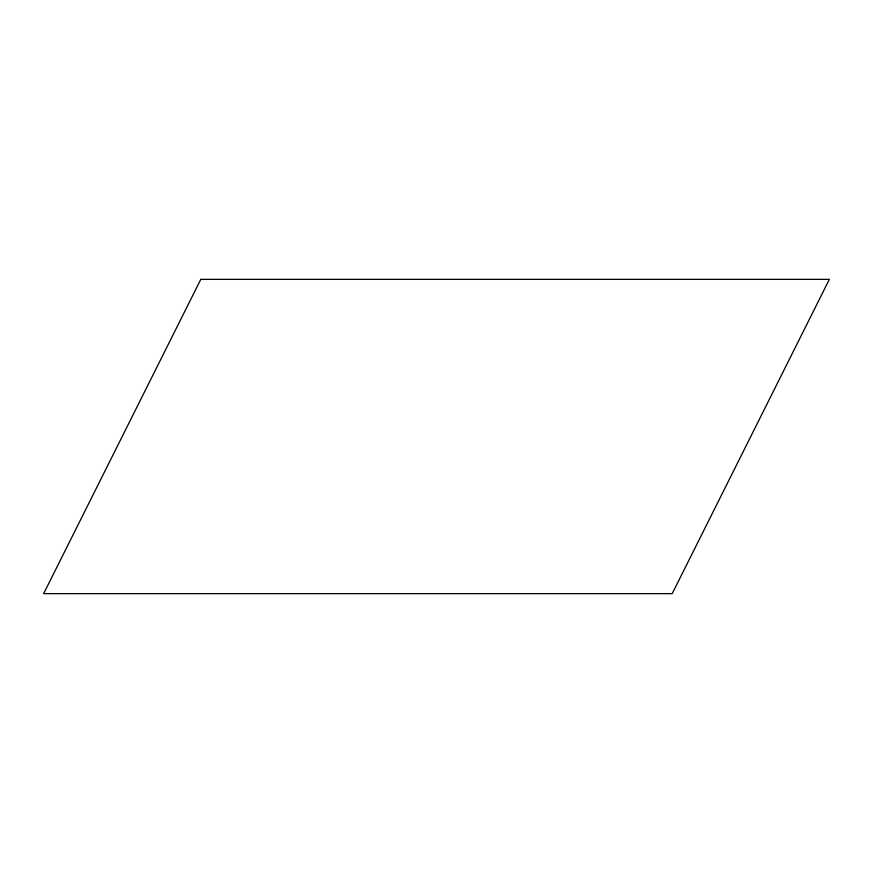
<?xml version="1.0" encoding="UTF-8"?>
<svg xmlns="http://www.w3.org/2000/svg" width="873" height="873" viewBox="0 0 873 873"><rect width="100%" height="100%" fill="white"/><g stroke="black" fill="none" stroke-linecap="round" stroke-linejoin="round"><path stroke-width="1.31" d="M200.79 279.36L43.65 593.64L672.21 593.64L829.35 279.36L200.79 279.36"/></g></svg>
